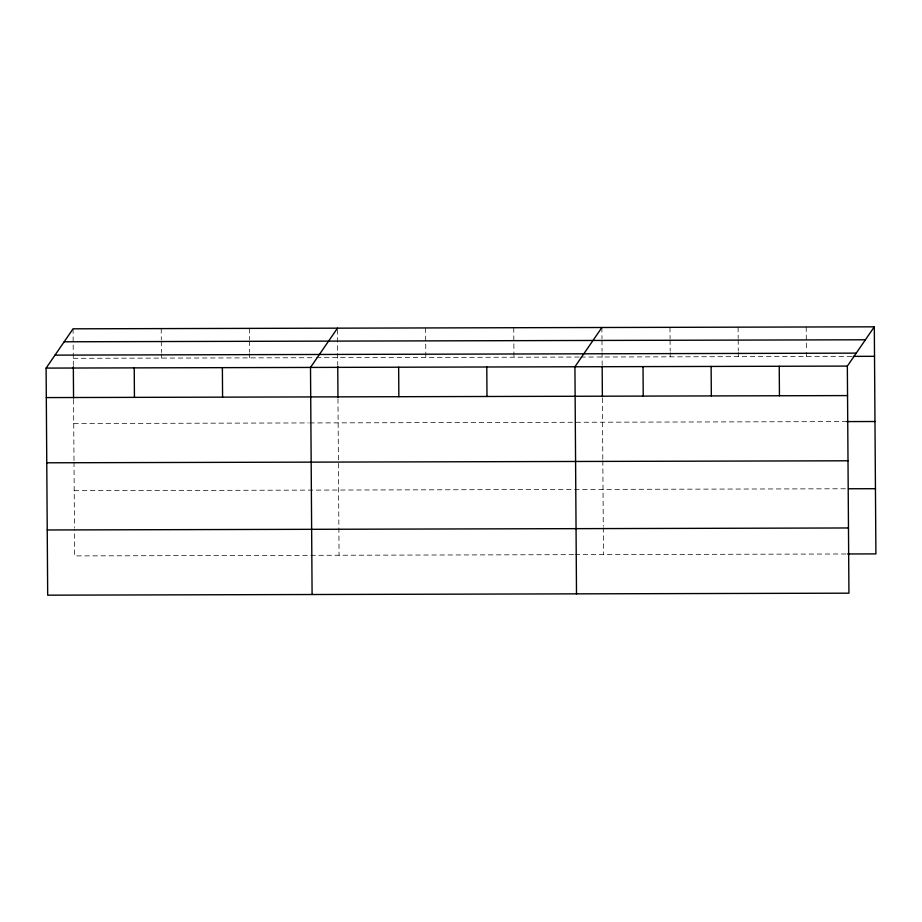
<?xml version="1.0" encoding="UTF-8"?>
<svg xmlns="http://www.w3.org/2000/svg" width="922" height="922" viewBox="0 0 922 922"><rect width="100%" height="100%" fill="white"/><g stroke="black" fill="none" stroke-linecap="round" stroke-linejoin="round"><path stroke-width="0.69" stroke-dasharray="4.61 3.46" d="M73.276 358.312L314.944 357.713M316.361 357.713L579.35 357.056M580.779 357.056L851.824 356.376M73.737 423.521L308.294 422.933M309.711 422.933L846.603 421.596M74.198 490.7L845.647 488.775M573.622 554.664L74.659 555.908L74.463 528.974M575.051 554.652L846.108 553.984M806.208 326.987L806.381 350.867M806.381 352.273L806.416 356.491M738.107 327.16L738.176 338.397M738.188 339.803L738.268 351.04M738.28 352.446L738.315 356.653M669.994 327.333L670.075 338.57M670.087 339.976L670.167 351.213M670.179 352.619L670.202 356.826M601.893 327.506L601.974 338.743M601.985 340.149L602.054 351.374M602.066 352.78L602.158 365.504M602.389 398.108L602.815 459.363M602.827 460.793L603.276 526.232M603.288 527.649L603.472 554.583M513.75 327.725L513.957 357.217M425.618 327.944L425.826 357.436M337.487 329.569L337.648 352.043M337.659 353.449L337.74 364.743M337.971 398.765L339.065 555.251M249.343 328.382L249.424 339.619M249.436 341.025L249.516 352.262M249.516 353.668L249.551 357.874M161.212 328.601L161.281 339.838M161.292 341.244L161.373 352.481M161.385 353.887L161.419 358.093M73.069 328.82L73.322 365.4M73.564 399.422L73.991 460.689M74.002 462.118L74.463 527.557"/><path stroke-width="1.38" d="M874.31 326.826L847.341 366.092L848.932 593.18L47.69 595.174L46.1 368.097L73.069 328.82L874.31 326.826L875.9 553.903L847.525 553.972M337.487 328.163L310.507 367.429L312.097 594.517M601.893 327.506L574.925 366.772L576.504 593.86M64.171 341.785L865.412 339.78M54.997 355.131L856.25 353.138M853.242 356.365L874.517 356.318M46.1 368.097L847.341 366.092M46.307 397.589L847.548 395.584M846.603 421.596L874.978 421.515M46.757 462.798L848.01 460.793M848.482 488.764L875.451 488.706M47.229 529.977L848.471 527.972M779.24 366.265L779.447 395.757M711.127 366.437L711.335 395.93M643.026 366.599L643.233 396.103M602.17 366.921L602.377 396.691M486.781 366.991L486.989 396.483M398.65 367.21L398.857 396.702M337.752 366.161L337.959 397.347M222.375 367.659L222.582 397.152M134.232 367.878L134.439 397.37M73.334 366.818L73.553 398.004"/></g></svg>
